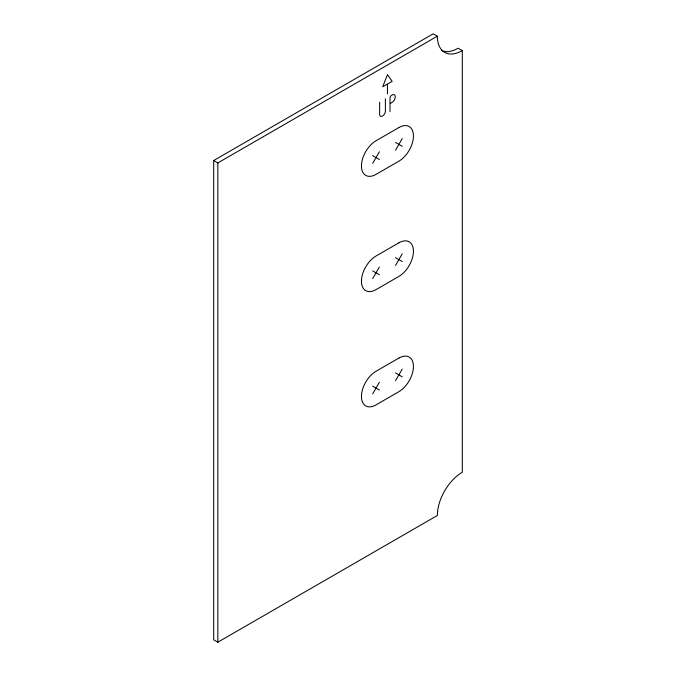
<?xml version="1.0" encoding="UTF-8"?>
<svg xmlns="http://www.w3.org/2000/svg" width="676" height="676" viewBox="0 0 676 676"><rect width="100%" height="100%" fill="white"/><g stroke="black" fill="none" stroke-linecap="round" stroke-linejoin="round"><path stroke-width="1.01" d="M372.653 163.398L379.371 151.762M395.528 150.19L402.245 138.555M372.653 278.656L379.371 267.012M395.528 265.448L402.245 253.813M372.653 393.905L379.371 382.27M395.528 380.698L402.245 369.062M213.692 160.533L433.198 33.8L437.355 36.2A35.287 20.373 -60 0 0 462.308 50.607L462.308 472.245A35.287 20.373 -60 0 0 437.355 515.467L217.849 642.2L213.692 639.8L213.692 160.533L217.849 162.933L437.355 36.2M387.12 84.238L382.734 86.765L387.449 74.622L392.165 81.323L387.449 84.044L387.449 93.829M390.339 103.403L392.055 102.414A4.538 2.619 -60 0 0 395.266 96.862A4.538 2.619 -60 0 0 392.055 95.012L391.573 95.291A2.205 1.276 -60 0 0 390.01 97.995L390.01 111.557M462.308 50.607L458.151 48.207A35.287 20.373 -60 0 1 441.377 50.413M395.528 142.433L402.245 146.312M372.653 155.641L379.371 159.519M395.528 257.691L402.245 261.57M372.653 270.89L379.371 274.769M395.528 372.941L402.245 376.819M372.653 386.148L379.371 390.027M385.388 98.857L385.388 111.075A4.073 2.349 -60 0 1 382.515 116.052A4.073 2.349 -60 0 1 379.633 114.396L379.633 102.186M217.849 162.933L217.849 642.2M398.882 127.561L376.008 140.769A20.584 11.889 -60 0 0 361.457 165.983A20.584 11.889 -60 0 0 376.008 174.383L398.882 161.184A20.584 11.889 -60 0 0 413.442 135.969A20.584 11.889 -60 0 0 398.882 127.561M398.882 242.819L376.008 256.027A20.584 11.889 -60 0 0 361.457 281.241A20.584 11.889 -60 0 0 376.008 289.641L398.882 276.433A20.584 11.889 -60 0 0 413.442 251.227A20.584 11.889 -60 0 0 398.882 242.819M398.882 358.077L376.008 371.276A20.584 11.889 -60 0 0 361.457 396.491A20.584 11.889 -60 0 0 376.008 404.899L398.882 391.691A20.584 11.889 -60 0 0 413.442 366.476A20.584 11.889 -60 0 0 398.882 358.077"/></g></svg>
